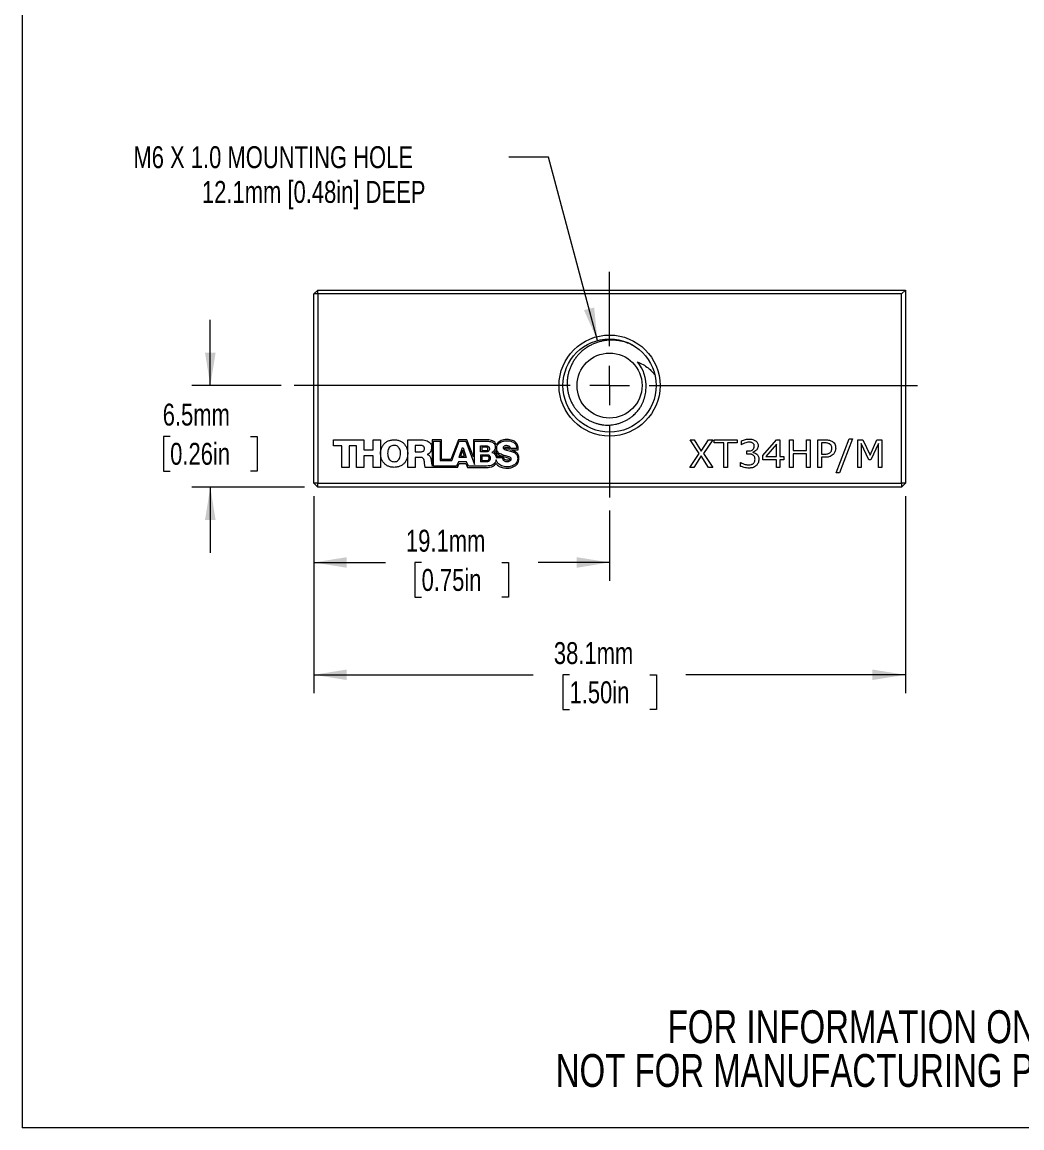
# Model space of a CAD drawing. Header units: millimetres. Extents: x 2 to 278, y 1 to 215.
# Drawn here: x 1.6 to 98.2, y 0.9 to 107.8 of the extents above; entities that cross this region are included whole.
import ezdxf

# ---------------------------------------------------------------- set-up
doc = ezdxf.new("R2010")
doc.units = ezdxf.units.MM
doc.styles.add('SLDTEXTSTYLE0', font='TXT', dxfattribs={"width": 0.75})
doc.dimstyles.new('SLDDIMSTYLE0', dxfattribs={"dimtxt": 2.116667, "dimasz": 3.175, "dimexe": 0, "dimexo": 0.0625, "dimgap": 0.529167, "dimtad": 0, "dimtih": 1, "dimtoh": 1, "dimdec": 1, "dimlfac": 0.666667, "dimrnd": 1e-09, "dimzin": 12, "dimdsep": 46, "dimtxsty": 'SLDTEXTSTYLE0', "dimsah": 1, "dimcen": 0.09, "dimadec": 0, "dimazin": 3, "dimtfac": 1, "dimtdec": 1, "dimtofl": 0, "dimtmove": 0, "dimatfit": 3, "dimfxl": 1, "dimfrac": 2, "dimtolj": 1, "dimtzin": 12, "dimarcsym": 0})
doc.dimstyles.new('SLDDIMSTYLE3', dxfattribs={"dimtxt": 2.116667, "dimasz": 3.175, "dimexe": 0, "dimexo": 0.0625, "dimgap": 0.529167, "dimtad": 0, "dimtih": 1, "dimtoh": 1, "dimdec": 1, "dimlfac": 0.666667, "dimrnd": 1e-09, "dimzin": 12, "dimdsep": 46, "dimtxsty": 'SLDTEXTSTYLE0', "dimsah": 1, "dimcen": 0.09, "dimadec": 0, "dimazin": 3, "dimtfac": 1, "dimtdec": 1, "dimtmove": 0, "dimatfit": 0, "dimfxl": 1, "dimfrac": 2, "dimtolj": 1, "dimtzin": 12, "dimarcsym": 0})
doc.dimstyles.new('SLDDIMSTYLE4', dxfattribs={"dimtxt": 2.116667, "dimasz": 3.175, "dimexe": 0, "dimexo": 0.0625, "dimgap": 0.529167, "dimtad": 0, "dimtih": 1, "dimtoh": 1, "dimdec": 1, "dimlfac": 0.666667, "dimrnd": 1e-09, "dimzin": 12, "dimdsep": 46, "dimtxsty": 'SLDTEXTSTYLE0', "dimsah": 1, "dimcen": 0, "dimadec": 0, "dimazin": 3, "dimtfac": 1, "dimtdec": 1, "dimtofl": 0, "dimtmove": 0, "dimatfit": 3, "dimfxl": 1, "dimfrac": 2, "dimtolj": 1, "dimtzin": 12, "dimarcsym": 0})

# ---------------------------------------------------------------- blocks, each defined once
blk = doc.blocks.new('SW_NOTE_2')
at = {"color": 0, "linetype": 'Continuous', "lineweight": 0, "char_height": 3.175, "attachment_point": 2, "style": 'SLDTEXTSTYLE0'}
for s, insert in [('FOR INFORMATION ONLY', (25.05, 4.09)), ('NOT FOR MANUFACTURING PURPOSES', (25.38, -0.14))]:
    blk.add_mtext(s, dxfattribs=dict(at, insert=insert))
blk = doc.blocks.new('_D_12')
at = {"color": 8, "linetype": 'Continuous', "lineweight": 18}
for p, q in [((29.76, 61.95), (29.76, 42.92)), ((86.91, 61.95), (86.91, 42.92)), ((29.76, 44.69), (50.96, 44.69)), ((54.46, 44.69), (53.81, 44.69)), ((53.81, 44.69), (53.81, 41.33)), ((62.21, 44.69), (62.86, 44.69)), ((62.86, 44.69), (62.86, 41.33)), ((86.91, 44.69), (65.71, 44.69)), ((53.81, 41.33), (54.46, 41.33)), ((62.86, 41.33), (62.21, 41.33))]:
    blk.add_line(p, q, dxfattribs=at)
for points in [[(29.76, 44.69), (32.93, 44.19), (32.93, 45.2)], [(86.91, 44.69), (83.73, 45.2), (83.73, 44.19)]]:
    blk.add_solid(points, dxfattribs=at)
at = {"color": 8, "linetype": 'Continuous', "lineweight": 18, "char_height": 2.117, "attachment_point": 1, "style": 'SLDTEXTSTYLE0'}
for s, insert in [('38.1mm', (52.95, 47.85)), ('1.50in', (54.46, 44.06))]:
    blk.add_mtext(s, dxfattribs=dict(at, insert=insert))
blk = doc.blocks.new('_D_13')
at = {"color": 8, "linetype": 'Continuous', "lineweight": 18}
for p, q in [((29.76, 61.95), (29.76, 53.77)), ((58.33, 60.57), (58.33, 53.77)), ((29.76, 55.55), (36.68, 55.55)), ((40.17, 55.55), (39.52, 55.55)), ((39.52, 55.55), (39.52, 52.19)), ((47.93, 55.55), (48.57, 55.55)), ((48.57, 55.55), (48.57, 52.19)), ((58.33, 55.55), (51.42, 55.55)), ((39.52, 52.19), (40.17, 52.19)), ((48.57, 52.19), (47.93, 52.19))]:
    blk.add_line(p, q, dxfattribs=at)
for points in [[(29.76, 55.55), (32.93, 55.04), (32.93, 56.06)], [(58.33, 55.55), (55.16, 56.06), (55.16, 55.04)]]:
    blk.add_solid(points, dxfattribs=at)
at = {"color": 8, "linetype": 'Continuous', "lineweight": 18, "char_height": 2.117, "attachment_point": 1, "style": 'SLDTEXTSTYLE0'}
for s, insert in [('19.1mm', (38.66, 58.71)), ('0.75in', (40.17, 54.92))]:
    blk.add_mtext(s, dxfattribs=dict(at, insert=insert))
blk = doc.blocks.new('_D_14')
at = {"color": 8, "linetype": 'Continuous', "lineweight": 18}
for p, q in [((19.76, 72.65), (19.76, 79)), ((26.59, 72.65), (17.98, 72.65)), ((15.88, 67.74), (15.24, 67.74)), ((15.24, 67.74), (15.24, 64.38)), ((23.64, 67.74), (24.28, 67.74)), ((24.28, 67.74), (24.28, 64.38)), ((15.24, 64.38), (15.88, 64.38)), ((24.28, 64.38), (23.64, 64.38)), ((28.87, 62.83), (17.98, 62.83)), ((19.76, 62.83), (19.76, 56.48))]:
    blk.add_line(p, q, dxfattribs=at)
for points in [[(19.76, 72.65), (20.27, 75.82), (19.25, 75.82)], [(19.76, 62.83), (19.25, 59.66), (20.27, 59.66)]]:
    blk.add_solid(points, dxfattribs=at)
at = {"color": 8, "linetype": 'Continuous', "lineweight": 18, "char_height": 2.117, "attachment_point": 1, "style": 'SLDTEXTSTYLE0'}
for s, insert in [('6.5mm', (15.16, 70.9)), ('0.26in', (15.88, 67.11))]:
    blk.add_mtext(s, dxfattribs=dict(at, insert=insert))
blk = doc.blocks.new('_D_15')
at = {"color": 7, "linetype": 'Continuous', "lineweight": 18}
for p, q in [((52.42, 94.73), (48.61, 94.73)), ((57.17, 76.99), (52.42, 94.73))]:
    blk.add_line(p, q, dxfattribs=at)
blk.add_solid([(57.17, 76.99), (56.84, 80.19), (55.86, 79.93)], dxfattribs=at)
at = {"color": 7, "linetype": 'Continuous', "lineweight": 18, "char_height": 2.1167, "attachment_point": 1, "style": 'SLDTEXTSTYLE0'}
for s, insert in [('M6 X 1.0 MOUNTING HOLE', (12.33, 95.78)), ('12.1mm [0.48in] DEEP', (18.95, 92.42))]:
    blk.add_mtext(s, dxfattribs=dict(at, insert=insert))
blk = doc.blocks.new('SW_CENTERMARKSYMBOL_3')
at = {"color": 0, "linetype": 'Continuous', "lineweight": 0}
for p, q in [((0, 3.81), (0, 10.99)), ((0, 0), (0, 1.91)), ((-3.81, 0), (-30.48, 0)), ((0, 0), (-1.91, 0)), ((0, 0), (0, -1.91)), ((0, 0), (1.91, 0)), ((3.81, 0), (29.76, 0)), ((0, -3.81), (0, -10.81))]:
    blk.add_line(p, q, dxfattribs=at)

msp = doc.modelspace()

# ---------------------------------------------------------------- linework, layer by layer
at = {"color": 7, "linetype": 'Continuous', "lineweight": 18}
for p, q in [((1.58, 214.65), (1.58, 0.9)), ((30.14, 81.88), (29.76, 81.5)), ((29.76, 63.22), (29.76, 81.5)), ((30.14, 81.5), (29.76, 81.5)), ((30.14, 81.5), (30.14, 81.88)), ((30.14, 81.88), (86.91, 81.88)), ((30.14, 81.5), (30.14, 63.22)), ((86.53, 81.5), (30.14, 81.5)), ((86.91, 81.88), (86.53, 81.5)), ((86.53, 63.22), (86.53, 81.5)), ((86.91, 81.88), (86.91, 63.22)), ((31.66, 67.41), (34.58, 67.41)), ((31.66, 66.81), (31.66, 67.41)), ((34.58, 67.41), (34.58, 66.44)), ((35.5, 67.41), (36.2, 67.41)), ((35.5, 66.44), (35.5, 67.41)), ((36.2, 67.41), (36.2, 64.74)), ((38.84, 67.41), (40.2, 67.41)), ((38.84, 64.74), (38.84, 67.41)), ((42.09, 67.41), (41.18, 67.41)), ((41.18, 67.41), (41.18, 64.86)), ((42.09, 65.51), (42.09, 67.41)), ((43.73, 67.41), (43.01, 65.51)), ((44.55, 67.41), (43.73, 67.41)), ((45.17, 65.75), (44.55, 67.41)), ((46.35, 67.41), (45.17, 67.41)), ((45.17, 67.41), (45.17, 65.75)), ((66.1, 67.41), (66.5, 67.41)), ((66.98, 66.07), (66.1, 67.41)), ((66.5, 67.41), (67.19, 66.32)), ((67.19, 66.32), (67.88, 67.41)), ((68.29, 67.41), (67.39, 66.09)), ((67.88, 67.41), (68.29, 67.41)), ((68.43, 67.41), (70.66, 67.41)), ((68.43, 67.1), (68.43, 67.41)), ((70.66, 67.41), (70.66, 67.1)), ((73.15, 65.9), (74.45, 67.41)), ((74.45, 67.41), (74.78, 67.41)), ((74.78, 67.41), (74.78, 65.79)), ((75.72, 67.41), (76.06, 67.41)), ((75.72, 64.74), (75.72, 67.41)), ((76.06, 67.41), (76.06, 66.36)), ((77.37, 67.41), (77.71, 67.41)), ((77.37, 66.36), (77.37, 67.41)), ((77.71, 67.41), (77.71, 64.74)), ((78.45, 67.41), (79.17, 67.41)), ((78.45, 64.74), (78.45, 67.41)), ((80.21, 64.2), (81.47, 67.51)), ((81.8, 67.51), (80.54, 64.2)), ((81.47, 67.51), (81.8, 67.51)), ((82.3, 67.41), (82.79, 67.41)), ((82.3, 64.74), (82.3, 67.41)), ((82.79, 67.41), (83.49, 65.93)), ((83.49, 65.93), (84.16, 67.41)), ((84.16, 67.41), (84.63, 67.41)), ((84.63, 67.41), (84.63, 64.74)), ((32.46, 66.81), (31.66, 66.81)), ((32.46, 64.74), (32.46, 66.81)), ((33.16, 66.81), (33.16, 64.74)), ((33.88, 66.81), (33.16, 66.81)), ((33.88, 64.74), (33.88, 66.81)), ((34.58, 66.44), (35.5, 66.44)), ((40.09, 66.85), (39.54, 66.85)), ((39.54, 66.85), (39.54, 66.25)), ((41.32, 64.87), (41.32, 67.27)), ((41.32, 67.27), (41.95, 67.27)), ((41.95, 67.27), (41.95, 65.41)), ((43.1, 65.41), (43.81, 67.27)), ((44.08, 66.64), (43.77, 65.68)), ((43.81, 67.27), (44.44, 67.27)), ((44.12, 66.39), (43.93, 65.81)), ((44.08, 66.64), (44.18, 66.64)), ((44.3, 65.81), (44.12, 66.39)), ((44.18, 66.64), (44.48, 65.68)), ((44.44, 67.27), (45.29, 65.03)), ((45.29, 65.03), (45.29, 67.27)), ((45.29, 67.27), (46.42, 67.27)), ((45.87, 66.82), (46.42, 66.82)), ((45.87, 66.24), (45.87, 66.82)), ((45.99, 66.69), (45.99, 66.36)), ((46.38, 66.69), (45.99, 66.69)), ((45.99, 66.36), (46.38, 66.36)), ((49.38, 66.55), (48.75, 66.55)), ((48.78, 66.42), (49.51, 66.42)), ((69.37, 67.1), (68.43, 67.1)), ((69.37, 64.74), (69.37, 67.1)), ((69.71, 67.1), (69.71, 64.74)), ((70.66, 67.1), (69.71, 67.1)), ((71.06, 66.93), (71.06, 67.31)), ((71.08, 66.93), (71.06, 66.93)), ((71.6, 66.33), (71.72, 66.33)), ((71.6, 66.02), (71.6, 66.33)), ((74.44, 66.98), (73.42, 65.79)), ((74.44, 65.79), (74.44, 66.98)), ((76.06, 66.36), (77.37, 66.36)), ((78.79, 67.1), (78.79, 66.02)), ((79.14, 67.1), (78.79, 67.1)), ((82.64, 67.04), (82.64, 64.74)), ((83.36, 65.48), (82.64, 67.04)), ((84.3, 67.04), (83.57, 65.48)), ((84.3, 64.74), (84.3, 67.04)), ((34.58, 65.84), (34.58, 64.74)), ((35.5, 65.84), (34.58, 65.84)), ((35.5, 64.74), (35.5, 65.84)), ((39.54, 66.25), (40.12, 66.25)), ((39.54, 65.71), (39.54, 64.74)), ((40.06, 65.71), (39.54, 65.71)), ((40.72, 65.99), (40.72, 65.98)), ((41.95, 65.41), (43.1, 65.41)), ((43.01, 65.51), (42.09, 65.51)), ((43.73, 65.27), (43.55, 64.87)), ((44.51, 65.27), (43.73, 65.27)), ((44.48, 65.68), (43.77, 65.68)), ((43.93, 65.81), (44.3, 65.81)), ((44.69, 64.86), (44.51, 65.27)), ((46.42, 66.24), (45.87, 66.24)), ((45.87, 65.96), (46.49, 65.96)), ((45.87, 65.96), (45.87, 65.29)), ((46.49, 65.29), (45.87, 65.29)), ((45.98, 65.83), (45.98, 65.4)), ((46.45, 65.83), (45.98, 65.83)), ((45.98, 65.4), (46.45, 65.4)), ((47.39, 65.68), (47.99, 65.68)), ((48.08, 65.79), (47.47, 65.79)), ((66.07, 64.74), (66.98, 66.07)), ((67.18, 65.84), (66.47, 64.74)), ((67.89, 64.74), (67.18, 65.84)), ((67.39, 66.09), (68.29, 64.74)), ((70.99, 65.21), (71.02, 65.21)), ((70.99, 64.84), (70.99, 65.21)), ((71.76, 66.02), (71.6, 66.02)), ((72.17, 66.21), (72.17, 66.19)), ((73.15, 65.48), (73.15, 65.9)), ((74.44, 65.48), (73.15, 65.48)), ((73.42, 65.79), (74.44, 65.79)), ((74.44, 64.74), (74.44, 65.48)), ((74.78, 65.79), (75.18, 65.79)), ((74.78, 65.48), (74.78, 64.74)), ((75.18, 65.48), (74.78, 65.48)), ((75.18, 65.79), (75.18, 65.48)), ((76.06, 66.06), (76.06, 64.74)), ((77.37, 66.06), (76.06, 66.06)), ((77.37, 64.74), (77.37, 66.06)), ((78.79, 66.02), (79.09, 66.02)), ((78.79, 65.72), (78.79, 64.74)), ((79.15, 65.72), (78.79, 65.72)), ((83.57, 65.48), (83.36, 65.48)), ((33.16, 64.74), (32.46, 64.74)), ((34.58, 64.74), (33.88, 64.74)), ((36.2, 64.74), (35.5, 64.74)), ((39.54, 64.74), (38.84, 64.74)), ((43.64, 64.74), (40.53, 64.74)), ((43.55, 64.87), (41.32, 64.87)), ((43.64, 64.74), (43.8, 65.13)), ((43.8, 65.13), (44.45, 65.13)), ((44.45, 65.13), (44.6, 64.74)), ((44.6, 64.74), (46.59, 64.74)), ((46.45, 64.86), (44.69, 64.86)), ((66.47, 64.74), (66.07, 64.74)), ((68.29, 64.74), (67.89, 64.74)), ((69.71, 64.74), (69.37, 64.74)), ((74.78, 64.74), (74.44, 64.74)), ((76.06, 64.74), (75.72, 64.74)), ((77.71, 64.74), (77.37, 64.74)), ((78.79, 64.74), (78.45, 64.74)), ((80.54, 64.2), (80.21, 64.2)), ((82.64, 64.74), (82.3, 64.74)), ((84.63, 64.74), (84.3, 64.74)), ((30.14, 63.22), (29.76, 63.22)), ((30.14, 62.83), (29.76, 63.22)), ((30.14, 63.22), (86.53, 63.22)), ((30.14, 62.83), (30.14, 63.22)), ((86.53, 63.22), (86.53, 62.83)), ((86.91, 63.22), (86.53, 63.22)), ((86.91, 63.22), (86.53, 62.83)), ((86.53, 62.83), (30.14, 62.83)), ((277.99, 0.9), (1.58, 0.9))]:
    msp.add_line(p, q, dxfattribs=at)
for radius in [4.88, 4.5, 3.14]:
    msp.add_circle((58.33, 72.65), radius, dxfattribs=at)
msp.add_arc((58.33, 72.65), 3.53, 355.6507, 40.5378, dxfattribs=at)
for points, knots in [([(60.78, 76.42), (60.6, 76.52), (60.23, 76.72), (59.7, 76.89), (59.25, 76.99), (58.88, 77.03), (58.51, 77.05), (58.13, 77.03), (57.77, 76.98), (57.41, 76.9), (57.05, 76.79), (56.71, 76.65), (56.38, 76.48), (56.06, 76.29), (55.76, 76.07), (55.49, 75.82), (55.24, 75.56), (55.02, 75.27), (54.82, 74.97), (54.65, 74.65), (54.51, 74.33), (54.39, 73.99), (54.31, 73.65), (54.25, 73.3), (54.23, 72.94), (54.23, 72.59), (54.27, 72.24), (54.33, 71.89), (54.43, 71.56), (54.55, 71.24), (54.7, 70.92), (54.87, 70.63), (55.07, 70.35), (55.29, 70.09), (55.53, 69.85), (55.79, 69.64), (56.07, 69.44), (56.36, 69.27), (56.66, 69.13), (56.98, 69.01), (57.3, 68.92), (57.62, 68.86), (57.95, 68.83), (58.38, 68.83), (58.81, 68.88), (59.23, 68.99), (59.63, 69.13), (60.02, 69.32), (60.38, 69.56), (60.67, 69.79), (60.97, 70.09), (61.22, 70.42), (61.46, 70.82), (61.67, 71.29), (61.81, 71.84), (61.84, 72.21), (61.85, 72.38)], [0, 0, 0, 0, 0.030099, 0.06083, 0.078347, 0.095988, 0.114019, 0.132185, 0.149557, 0.16705, 0.184923, 0.202928, 0.220301, 0.237794, 0.255688, 0.273727, 0.290636, 0.307667, 0.325083, 0.342632, 0.359231, 0.375945, 0.393023, 0.410226, 0.426824, 0.443538, 0.460631, 0.477863, 0.494045, 0.510344, 0.527015, 0.543815, 0.55964, 0.575748, 0.591857, 0.608258, 0.624083, 0.640197, 0.65631, 0.672735, 0.688188, 0.703934, 0.719679, 0.735727, 0.765909, 0.781395, 0.796995, 0.827174, 0.842668, 0.858287, 0.880642, 0.902998, 0.918293, 0.946925, 0.976386, 1, 1, 1, 1]), ([(61.01, 74.94), (61.2, 74.86), (61.57, 74.71), (62.03, 74.38), (62.42, 74.03), (62.62, 73.77), (62.72, 73.64)], [0, 0, 0, 0, 0.276864, 0.553695, 0.775098, 1, 1, 1, 1]), ([(36.2, 66.08), (36.21, 66.18), (36.22, 66.37), (36.31, 66.65), (36.45, 66.9), (36.64, 67.11), (36.88, 67.28), (37.18, 67.39), (37.4, 67.4), (37.51, 67.41)], [0, 0, 0, 0, 0.1455719, 0.284184, 0.4177634, 0.5492327, 0.6891388, 0.8371687, 1, 1, 1, 1]), ([(37.51, 67.41), (37.62, 67.4), (37.83, 67.39), (38.12, 67.29), (38.37, 67.14), (38.56, 66.93), (38.71, 66.68), (38.81, 66.39), (38.83, 66.18), (38.84, 66.07)], [0, 0, 0, 0, 0.155805, 0.29783, 0.431927, 0.563381, 0.702864, 0.847641, 1, 1, 1, 1]), ([(40.2, 67.41), (40.29, 67.4), (40.46, 67.39), (40.71, 67.32), (40.9, 67.21), (41.04, 67.05), (41.13, 66.87), (41.14, 66.73), (41.14, 66.66)], [0, 0, 0, 0, 0.194017, 0.380667, 0.558094, 0.695175, 0.838544, 1, 1, 1, 1]), ([(47.38, 66.92), (47.36, 66.97), (47.32, 67.05), (47.23, 67.18), (47.09, 67.29), (46.9, 67.36), (46.65, 67.4), (46.46, 67.4), (46.35, 67.41)], [0, 0, 0, 0, 0.112989, 0.234904, 0.380536, 0.531043, 0.731914, 1, 1, 1, 1]), ([(48.4, 67.43), (48.3, 67.43), (48.11, 67.42), (47.86, 67.34), (47.65, 67.23), (47.49, 67.09), (47.42, 66.98), (47.38, 66.92)], [0, 0, 0, 0, 0.257783, 0.474647, 0.660353, 0.846829, 1, 1, 1, 1]), ([(49.51, 66.42), (49.51, 66.48), (49.51, 66.6), (49.48, 66.79), (49.41, 66.98), (49.3, 67.14), (49.14, 67.27), (48.94, 67.36), (48.69, 67.42), (48.51, 67.43), (48.4, 67.43)], [0, 0, 0, 0, 0.100967, 0.211043, 0.326323, 0.448137, 0.553855, 0.675629, 0.821599, 1, 1, 1, 1]), ([(71.06, 67.31), (71.13, 67.33), (71.26, 67.39), (71.46, 67.44), (71.64, 67.47), (71.75, 67.47), (71.81, 67.47)], [0, 0, 0, 0, 0.279867, 0.559939, 0.779993, 1, 1, 1, 1]), ([(71.81, 67.47), (71.87, 67.47), (71.99, 67.47), (72.15, 67.44), (72.3, 67.39), (72.38, 67.34), (72.42, 67.32)], [0, 0, 0, 0, 0.280092, 0.5600888, 0.7800686, 1, 1, 1, 1]), ([(79.17, 67.41), (79.24, 67.41), (79.37, 67.4), (79.56, 67.37), (79.72, 67.32), (79.82, 67.27), (79.86, 67.24)], [0, 0, 0, 0, 0.280148, 0.56013, 0.780093, 1, 1, 1, 1]), ([(37.51, 66.87), (37.44, 66.86), (37.29, 66.85), (37.11, 66.73), (36.98, 66.56), (36.91, 66.33), (36.9, 66.16), (36.89, 66.08)], [0, 0, 0, 0, 0.200879, 0.378022, 0.553534, 0.77136, 1, 1, 1, 1]), ([(38.14, 66.08), (38.13, 66.15), (38.13, 66.29), (38.07, 66.5), (37.97, 66.67), (37.84, 66.78), (37.69, 66.86), (37.58, 66.86), (37.51, 66.87)], [0, 0, 0, 0, 0.194339, 0.381685, 0.559486, 0.69634, 0.839107, 1, 1, 1, 1]), ([(40.44, 66.56), (40.44, 66.6), (40.44, 66.66), (40.39, 66.75), (40.31, 66.81), (40.21, 66.85), (40.13, 66.85), (40.09, 66.85)], [0, 0, 0, 0, 0.197029, 0.371431, 0.543409, 0.760307, 1, 1, 1, 1]), ([(40.12, 66.25), (40.16, 66.25), (40.22, 66.26), (40.31, 66.29), (40.39, 66.35), (40.44, 66.45), (40.44, 66.52), (40.44, 66.56)], [0, 0, 0, 0, 0.211129, 0.392708, 0.559912, 0.763437, 1, 1, 1, 1]), ([(41.14, 66.66), (41.13, 66.58), (41.12, 66.42), (41.03, 66.22), (40.89, 66.07), (40.78, 66.01), (40.72, 65.99)], [0, 0, 0, 0, 0.282913, 0.557634, 0.773567, 1, 1, 1, 1]), ([(46.58, 66.52), (46.58, 66.54), (46.58, 66.58), (46.55, 66.63), (46.5, 66.67), (46.45, 66.69), (46.4, 66.69), (46.38, 66.69)], [0, 0, 0, 0, 0.2108649, 0.3895966, 0.5613346, 0.7736403, 1, 1, 1, 1]), ([(46.38, 66.36), (46.4, 66.36), (46.46, 66.36), (46.52, 66.39), (46.56, 66.43), (46.58, 66.47), (46.58, 66.51), (46.58, 66.52)], [0, 0, 0, 0, 0.263177, 0.536225, 0.679634, 0.829866, 1, 1, 1, 1]), ([(46.42, 67.27), (46.49, 67.27), (46.63, 67.27), (46.83, 67.24), (47, 67.18), (47.13, 67.09), (47.22, 66.98), (47.28, 66.84), (47.29, 66.73), (47.29, 66.67)], [0, 0, 0, 0, 0.173648, 0.343756, 0.50468, 0.619791, 0.734599, 0.857618, 1, 1, 1, 1]), ([(46.42, 66.82), (46.47, 66.82), (46.55, 66.81), (46.64, 66.76), (46.69, 66.68), (46.72, 66.61), (46.72, 66.56), (46.72, 66.53)], [0, 0, 0, 0, 0.262639, 0.514537, 0.654613, 0.812515, 1, 1, 1, 1]), ([(46.72, 66.53), (46.72, 66.49), (46.71, 66.42), (46.66, 66.34), (46.6, 66.28), (46.51, 66.24), (46.45, 66.24), (46.42, 66.24)], [0, 0, 0, 0, 0.233633, 0.429533, 0.609084, 0.811501, 1, 1, 1, 1]), ([(47.29, 66.67), (47.29, 66.61), (47.28, 66.5), (47.19, 66.36), (47.09, 66.26), (47.01, 66.21), (46.97, 66.19)], [0, 0, 0, 0, 0.283878, 0.55761, 0.775488, 1, 1, 1, 1]), ([(47.21, 66.2), (47.25, 66.23), (47.31, 66.29), (47.34, 66.38), (47.36, 66.41)], [0, 0, 0, 0, 0.5316926, 1, 1, 1, 1]), ([(47.36, 66.41), (47.37, 66.36), (47.38, 66.26), (47.46, 66.12), (47.58, 66), (47.75, 65.89), (47.89, 65.85), (47.96, 65.83)], [0, 0, 0, 0, 0.170389, 0.341513, 0.522889, 0.753458, 1, 1, 1, 1]), ([(47.43, 66.6), (47.43, 66.66), (47.44, 66.77), (47.51, 66.93), (47.62, 67.06), (47.77, 67.17), (47.96, 67.26), (48.18, 67.31), (48.34, 67.32), (48.41, 67.32)], [0, 0, 0, 0, 0.134336, 0.25663, 0.375217, 0.495371, 0.661019, 0.831243, 1, 1, 1, 1]), ([(48.14, 65.9), (48.07, 65.92), (47.94, 65.96), (47.76, 66.04), (47.61, 66.14), (47.51, 66.27), (47.44, 66.42), (47.43, 66.54), (47.43, 66.6)], [0, 0, 0, 0, 0.187842, 0.372988, 0.55124, 0.689572, 0.834881, 1, 1, 1, 1]), ([(48.36, 66.84), (48.33, 66.84), (48.26, 66.84), (48.16, 66.8), (48.09, 66.75), (48.06, 66.69), (48.06, 66.65), (48.06, 66.64)], [0, 0, 0, 0, 0.256509, 0.510067, 0.745742, 0.866165, 1, 1, 1, 1]), ([(48.06, 66.64), (48.06, 66.61), (48.07, 66.57), (48.14, 66.49), (48.29, 66.43), (48.51, 66.38), (48.67, 66.34), (48.76, 66.32)], [0, 0, 0, 0, 0.08026, 0.164102, 0.382402, 0.670408, 1, 1, 1, 1]), ([(48.19, 66.63), (48.19, 66.63), (48.19, 66.63), (48.2, 66.64), (48.2, 66.65), (48.23, 66.66), (48.28, 66.67), (48.34, 66.68), (48.39, 66.68), (48.41, 66.68)], [0, 0, 0, 0, 0.017398, 0.0365, 0.058669, 0.147295, 0.410219, 0.7235, 1, 1, 1, 1]), ([(48.62, 66.46), (48.55, 66.48), (48.44, 66.51), (48.31, 66.54), (48.24, 66.56), (48.21, 66.58), (48.2, 66.6), (48.19, 66.62), (48.19, 66.63)], [0, 0, 0, 0, 0.449123, 0.734077, 0.826998, 0.895062, 0.948104, 1, 1, 1, 1]), ([(48.75, 66.55), (48.75, 66.58), (48.75, 66.62), (48.72, 66.69), (48.68, 66.74), (48.61, 66.79), (48.5, 66.83), (48.41, 66.84), (48.36, 66.84)], [0, 0, 0, 0, 0.13742, 0.258596, 0.373662, 0.490016, 0.737396, 1, 1, 1, 1]), ([(48.41, 67.32), (48.5, 67.32), (48.68, 67.31), (48.93, 67.23), (49.13, 67.11), (49.27, 66.95), (49.36, 66.77), (49.37, 66.63), (49.38, 66.55)], [0, 0, 0, 0, 0.192764, 0.379885, 0.558959, 0.697233, 0.840615, 1, 1, 1, 1]), ([(48.41, 66.68), (48.43, 66.68), (48.47, 66.68), (48.53, 66.67), (48.57, 66.65), (48.6, 66.61), (48.61, 66.58), (48.61, 66.56)], [0, 0, 0, 0, 0.269686, 0.474987, 0.635135, 0.804361, 1, 1, 1, 1]), ([(48.61, 66.56), (48.61, 66.54), (48.62, 66.51), (48.62, 66.48), (48.62, 66.46)], [0, 0, 0, 0, 0.517445, 1, 1, 1, 1]), ([(48.76, 66.32), (48.82, 66.3), (48.95, 66.26), (49.13, 66.18), (49.28, 66.07), (49.38, 65.95), (49.44, 65.8), (49.45, 65.69), (49.46, 65.63)], [0, 0, 0, 0, 0.189591, 0.375116, 0.553181, 0.691269, 0.836107, 1, 1, 1, 1]), ([(48.8, 66.41), (48.79, 66.42), (48.79, 66.42), (48.78, 66.42), (48.78, 66.42)], [0, 0, 0, 0, 0.558106, 1, 1, 1, 1]), ([(49.58, 65.57), (49.58, 65.66), (49.57, 65.82), (49.47, 66.04), (49.31, 66.21), (49.08, 66.33), (48.89, 66.39), (48.8, 66.41)], [0, 0, 0, 0, 0.208193, 0.382385, 0.547555, 0.757629, 1, 1, 1, 1]), ([(71.8, 67.17), (71.72, 67.17), (71.58, 67.16), (71.39, 67.1), (71.22, 67.02), (71.13, 66.96), (71.08, 66.93)], [0, 0, 0, 0, 0.2797927, 0.5597801, 0.779891, 1, 1, 1, 1]), ([(71.72, 66.33), (71.78, 66.33), (71.88, 66.33), (72.04, 66.37), (72.18, 66.45), (72.3, 66.6), (72.31, 66.72), (72.31, 66.79)], [0, 0, 0, 0, 0.187326, 0.374484, 0.561368, 0.780225, 1, 1, 1, 1]), ([(72.16, 67.09), (72.13, 67.1), (72.06, 67.14), (71.94, 67.17), (71.85, 67.17), (71.8, 67.17)], [0, 0, 0, 0, 0.279841, 0.559795, 1, 1, 1, 1]), ([(72.31, 66.79), (72.31, 66.82), (72.31, 66.89), (72.26, 67), (72.2, 67.05), (72.16, 67.09)], [0, 0, 0, 0, 0.280846, 0.561418, 1, 1, 1, 1]), ([(72.68, 66.82), (72.68, 66.77), (72.67, 66.66), (72.6, 66.51), (72.49, 66.38), (72.35, 66.26), (72.23, 66.23), (72.17, 66.21)], [0, 0, 0, 0, 0.186725, 0.373308, 0.560132, 0.780109, 1, 1, 1, 1]), ([(72.42, 67.32), (72.46, 67.29), (72.55, 67.22), (72.63, 67.09), (72.68, 66.95), (72.68, 66.86), (72.68, 66.82)], [0, 0, 0, 0, 0.279906, 0.559599, 0.779709, 1, 1, 1, 1]), ([(79.61, 67), (79.57, 67.02), (79.49, 67.06), (79.33, 67.1), (79.21, 67.1), (79.14, 67.1)], [0, 0, 0, 0, 0.279699, 0.559736, 1, 1, 1, 1]), ([(79.81, 66.59), (79.8, 66.63), (79.8, 66.72), (79.76, 66.84), (79.7, 66.93), (79.64, 66.98), (79.61, 67)], [0, 0, 0, 0, 0.280245, 0.56008, 0.780026, 1, 1, 1, 1]), ([(79.65, 66.19), (79.68, 66.22), (79.73, 66.28), (79.79, 66.41), (79.8, 66.52), (79.81, 66.59)], [0, 0, 0, 0, 0.280352, 0.560406, 1, 1, 1, 1]), ([(79.86, 67.24), (79.92, 67.19), (80.03, 67.11), (80.13, 66.93), (80.17, 66.76), (80.17, 66.65), (80.18, 66.59)], [0, 0, 0, 0, 0.279841, 0.559443, 0.779635, 1, 1, 1, 1]), ([(80.18, 66.59), (80.17, 66.53), (80.17, 66.41), (80.11, 66.25), (80.04, 66.1), (79.98, 66.03), (79.94, 66)], [0, 0, 0, 0, 0.279966, 0.559861, 0.779932, 1, 1, 1, 1]), ([(37.52, 64.74), (37.41, 64.75), (37.2, 64.76), (36.91, 64.86), (36.67, 65.01), (36.47, 65.22), (36.32, 65.47), (36.23, 65.76), (36.21, 65.97), (36.2, 66.08)], [0, 0, 0, 0, 0.15583, 0.297894, 0.432027, 0.5635, 0.702975, 0.847712, 1, 1, 1, 1]), ([(36.89, 66.08), (36.9, 66), (36.9, 65.86), (36.96, 65.65), (37.06, 65.49), (37.18, 65.37), (37.34, 65.3), (37.45, 65.29), (37.51, 65.28)], [0, 0, 0, 0, 0.194325, 0.381675, 0.559488, 0.696351, 0.839118, 1, 1, 1, 1]), ([(37.51, 65.28), (37.59, 65.29), (37.73, 65.3), (37.92, 65.42), (38.05, 65.6), (38.12, 65.82), (38.13, 65.99), (38.14, 66.08)], [0, 0, 0, 0, 0.200891, 0.378036, 0.55355, 0.771375, 1, 1, 1, 1]), ([(38.84, 66.07), (38.83, 65.97), (38.81, 65.77), (38.72, 65.49), (38.59, 65.24), (38.4, 65.03), (38.15, 64.87), (37.85, 64.76), (37.63, 64.75), (37.52, 64.74)], [0, 0, 0, 0, 0.145501, 0.284069, 0.417632, 0.549113, 0.689054, 0.837129, 1, 1, 1, 1]), ([(40.45, 65.17), (40.45, 65.23), (40.44, 65.36), (40.4, 65.51), (40.33, 65.61), (40.26, 65.67), (40.17, 65.71), (40.1, 65.71), (40.06, 65.71)], [0, 0, 0, 0, 0.263917, 0.506462, 0.618999, 0.731593, 0.854415, 1, 1, 1, 1]), ([(40.72, 65.98), (40.77, 65.96), (40.86, 65.93), (40.97, 65.82), (41.04, 65.68), (41.09, 65.52), (41.1, 65.4), (41.11, 65.34)], [0, 0, 0, 0, 0.190618, 0.371374, 0.556447, 0.780842, 1, 1, 1, 1]), ([(41.11, 65.34), (41.11, 65.31), (41.12, 65.23), (41.14, 65.07), (41.16, 64.94), (41.18, 64.86)], [0, 0, 0, 0, 0.210442, 0.508032, 1, 1, 1, 1]), ([(46.7, 65.62), (46.69, 65.64), (46.69, 65.69), (46.66, 65.76), (46.6, 65.8), (46.53, 65.83), (46.48, 65.83), (46.45, 65.83)], [0, 0, 0, 0, 0.219171, 0.402032, 0.573212, 0.780592, 1, 1, 1, 1]), ([(46.45, 65.4), (46.48, 65.4), (46.55, 65.41), (46.62, 65.45), (46.67, 65.5), (46.69, 65.55), (46.7, 65.59), (46.7, 65.62)], [0, 0, 0, 0, 0.255403, 0.523999, 0.668505, 0.822947, 1, 1, 1, 1]), ([(47.38, 65.48), (47.36, 65.41), (47.33, 65.26), (47.19, 65.08), (46.99, 64.95), (46.74, 64.88), (46.55, 64.87), (46.45, 64.86)], [0, 0, 0, 0, 0.192428, 0.364898, 0.537622, 0.757449, 1, 1, 1, 1]), ([(46.49, 65.96), (46.53, 65.96), (46.62, 65.95), (46.73, 65.88), (46.78, 65.8), (46.81, 65.72), (46.81, 65.65), (46.81, 65.62)], [0, 0, 0, 0, 0.258005, 0.507897, 0.648867, 0.809076, 1, 1, 1, 1]), ([(46.81, 65.62), (46.81, 65.58), (46.81, 65.5), (46.75, 65.4), (46.68, 65.34), (46.59, 65.29), (46.52, 65.29), (46.49, 65.29)], [0, 0, 0, 0, 0.237889, 0.4358258, 0.6150037, 0.8148633, 1, 1, 1, 1]), ([(46.97, 66.19), (47.04, 66.16), (47.16, 66.12), (47.28, 65.98), (47.36, 65.83), (47.38, 65.73), (47.39, 65.68)], [0, 0, 0, 0, 0.285154, 0.557728, 0.774206, 1, 1, 1, 1]), ([(47.47, 65.79), (47.46, 65.84), (47.45, 65.94), (47.37, 66.06), (47.29, 66.14), (47.24, 66.18), (47.21, 66.2)], [0, 0, 0, 0, 0.300707, 0.598017, 0.816394, 1, 1, 1, 1]), ([(48.41, 64.79), (48.32, 64.8), (48.14, 64.8), (47.89, 64.88), (47.69, 64.99), (47.54, 65.13), (47.43, 65.29), (47.4, 65.42), (47.38, 65.48)], [0, 0, 0, 0, 0.1995972, 0.3895059, 0.5703598, 0.7092609, 0.8502209, 1, 1, 1, 1]), ([(47.96, 65.83), (47.98, 65.82), (48.02, 65.81), (48.06, 65.8), (48.08, 65.79)], [0, 0, 0, 0, 0.5569409, 1, 1, 1, 1]), ([(47.99, 65.68), (47.99, 65.63), (48, 65.55), (48.06, 65.44), (48.15, 65.36), (48.29, 65.31), (48.39, 65.31), (48.44, 65.31)], [0, 0, 0, 0, 0.210708, 0.385023, 0.548448, 0.756706, 1, 1, 1, 1]), ([(48.09, 65.79), (48.16, 65.77), (48.3, 65.73), (48.48, 65.66), (48.6, 65.61), (48.65, 65.57), (48.67, 65.56), (48.67, 65.55), (48.67, 65.54), (48.67, 65.54)], [0, 0, 0, 0, 0.353437, 0.664627, 0.889232, 0.957693, 0.973946, 0.987624, 1, 1, 1, 1]), ([(48.33, 65.45), (48.3, 65.46), (48.25, 65.47), (48.18, 65.51), (48.14, 65.56), (48.11, 65.62), (48.09, 65.7), (48.09, 65.76), (48.09, 65.79)], [0, 0, 0, 0, 0.198054, 0.356087, 0.488394, 0.609059, 0.798422, 1, 1, 1, 1]), ([(48.83, 65.55), (48.82, 65.58), (48.82, 65.63), (48.75, 65.71), (48.6, 65.78), (48.38, 65.84), (48.22, 65.88), (48.14, 65.9)], [0, 0, 0, 0, 0.089588, 0.178597, 0.39704, 0.678969, 1, 1, 1, 1]), ([(48.67, 65.54), (48.67, 65.53), (48.66, 65.5), (48.64, 65.47), (48.61, 65.44), (48.57, 65.42), (48.5, 65.42), (48.42, 65.43), (48.36, 65.44), (48.33, 65.45)], [0, 0, 0, 0, 0.105867, 0.200197, 0.290613, 0.387171, 0.541967, 0.742417, 1, 1, 1, 1]), ([(49.46, 65.63), (49.45, 65.55), (49.44, 65.4), (49.35, 65.2), (49.22, 65.04), (49.05, 64.93), (48.85, 64.85), (48.63, 64.8), (48.48, 64.8), (48.41, 64.79)], [0, 0, 0, 0, 0.155765, 0.293393, 0.423825, 0.555079, 0.697858, 0.846794, 1, 1, 1, 1]), ([(48.44, 65.31), (48.49, 65.31), (48.58, 65.31), (48.7, 65.35), (48.79, 65.42), (48.82, 65.49), (48.83, 65.53), (48.83, 65.55)], [0, 0, 0, 0, 0.277057, 0.534544, 0.763847, 0.877102, 1, 1, 1, 1]), ([(48.45, 64.66), (48.57, 64.67), (48.79, 64.69), (49.09, 64.8), (49.32, 64.96), (49.47, 65.15), (49.56, 65.35), (49.57, 65.5), (49.58, 65.57)], [0, 0, 0, 0, 0.21449, 0.410845, 0.59265, 0.728721, 0.862713, 1, 1, 1, 1]), ([(71.02, 65.21), (71.09, 65.17), (71.21, 65.1), (71.41, 65.03), (71.6, 64.98), (71.71, 64.98), (71.77, 64.98)], [0, 0, 0, 0, 0.279937, 0.559986, 0.780021, 1, 1, 1, 1]), ([(72.21, 65.93), (72.17, 65.95), (72.09, 65.99), (71.94, 66.02), (71.83, 66.02), (71.76, 66.02)], [0, 0, 0, 0, 0.279527, 0.559608, 1, 1, 1, 1]), ([(72.17, 66.19), (72.25, 66.17), (72.38, 66.13), (72.5, 66.05), (72.55, 66.01)], [0, 0, 0, 0, 0.560229, 1, 1, 1, 1]), ([(72.38, 65.54), (72.38, 65.58), (72.37, 65.66), (72.34, 65.77), (72.28, 65.86), (72.23, 65.9), (72.21, 65.93)], [0, 0, 0, 0, 0.2802424, 0.560081, 0.7800482, 1, 1, 1, 1]), ([(72.22, 65.12), (72.25, 65.16), (72.3, 65.22), (72.37, 65.36), (72.38, 65.47), (72.38, 65.54)], [0, 0, 0, 0, 0.280242, 0.560155, 1, 1, 1, 1]), ([(72.75, 65.52), (72.75, 65.45), (72.74, 65.33), (72.68, 65.16), (72.6, 65.02), (72.53, 64.95), (72.5, 64.92)], [0, 0, 0, 0, 0.279979, 0.559812, 0.779903, 1, 1, 1, 1]), ([(72.55, 66.01), (72.59, 65.97), (72.66, 65.9), (72.72, 65.77), (72.75, 65.64), (72.75, 65.56), (72.75, 65.52)], [0, 0, 0, 0, 0.279736, 0.559532, 0.779696, 1, 1, 1, 1]), ([(79.09, 66.02), (79.15, 66.02), (79.26, 66.03), (79.41, 66.05), (79.55, 66.1), (79.62, 66.16), (79.65, 66.19)], [0, 0, 0, 0, 0.280294, 0.560407, 0.780328, 1, 1, 1, 1]), ([(79.94, 66), (79.88, 65.94), (79.76, 65.84), (79.54, 65.76), (79.34, 65.72), (79.21, 65.72), (79.15, 65.72)], [0, 0, 0, 0, 0.279709, 0.559446, 0.779701, 1, 1, 1, 1]), ([(40.53, 64.74), (40.52, 64.77), (40.48, 64.85), (40.47, 64.98), (40.46, 65.08), (40.46, 65.14), (40.45, 65.17)], [0, 0, 0, 0, 0.264099, 0.593089, 0.832776, 1, 1, 1, 1]), ([(46.59, 64.74), (46.69, 64.75), (46.88, 64.76), (47.11, 64.87), (47.29, 65), (47.35, 65.11), (47.38, 65.16)], [0, 0, 0, 0, 0.310425, 0.600069, 0.808013, 1, 1, 1, 1]), ([(47.38, 65.16), (47.4, 65.11), (47.45, 65.01), (47.59, 64.88), (47.77, 64.78), (47.97, 64.72), (48.2, 64.67), (48.36, 64.67), (48.45, 64.66)], [0, 0, 0, 0, 0.126548, 0.273096, 0.445949, 0.604952, 0.788334, 1, 1, 1, 1]), ([(71.78, 64.67), (71.71, 64.67), (71.56, 64.68), (71.29, 64.73), (71.11, 64.8), (70.99, 64.84)], [0, 0, 0, 0, 0.280075, 0.560165, 1, 1, 1, 1]), ([(71.77, 64.98), (71.86, 64.98), (71.99, 65), (72.13, 65.06), (72.19, 65.1), (72.22, 65.12)], [0, 0, 0, 0, 0.55938, 0.779781, 1, 1, 1, 1]), ([(72.5, 64.92), (72.44, 64.87), (72.33, 64.78), (72.14, 64.71), (71.95, 64.68), (71.84, 64.67), (71.78, 64.67)], [0, 0, 0, 0, 0.279722, 0.559567, 0.779773, 1, 1, 1, 1])]:
    msp.add_open_spline(points, degree=3, knots=knots, dxfattribs=at)

# ---------------------------------------------------------------- block references
at = {"color": 7, "linetype": 'Continuous', "lineweight": 0}
for name, p in [('SW_CENTERMARKSYMBOL_3', (58.33, 72.65)), ('SW_NOTE_2', (58.62, 8.18))]:
    msp.add_blockref(name, p, dxfattribs=at)

# ---------------------------------------------------------------- dimensions: what is measured, and where the dimension line sits
at = {"color": 7, "linetype": 'Continuous', "lineweight": 18}
dim = msp.add_diameter_dim_2p(p1=(59.5, 68.3), p2=(57.17, 76.99), text='M6 X 1.0 MOUNTING HOLE\\P12.1mm [0.48in] DEEP', dimstyle='SLDDIMSTYLE4', override={"dimpost": '<>'}, dxfattribs=at)
dim.commit()
dim.dimension.update_dxf_attribs({"geometry": '_D_15', "text_midpoint": (30.07, 94.73), "dimtype": 163})
at = {"color": 8, "linetype": 'Continuous', "lineweight": 18}
dim = msp.add_linear_dim(base=(19.76, 72.65), p1=(30.14, 62.83), p2=(27.86, 72.65), angle=90, dimstyle='SLDDIMSTYLE3', dxfattribs=at)
dim.commit()
dim.dimension.update_dxf_attribs({"geometry": '_D_14', "text_midpoint": (19.76, 67.74), "dimtype": 160})
for base, p1, p2, picture, middle in [((86.91, 44.69), (29.76, 63.22), (86.91, 63.22), '_D_12', (58.33, 44.69)), ((58.33421179, 55.55086361), (29.75921179, 63.21535525), (58.33421179, 61.83682786), '_D_13', (44.04671178, 55.55086361))]:
    dim = msp.add_linear_dim(base=base, p1=p1, p2=p2, dimstyle='SLDDIMSTYLE0', dxfattribs=at)
    dim.commit()
    dim.dimension.update_dxf_attribs({"geometry": picture, "text_midpoint": middle, "dimtype": 160})

doc.saveas('drawing.dxf')
